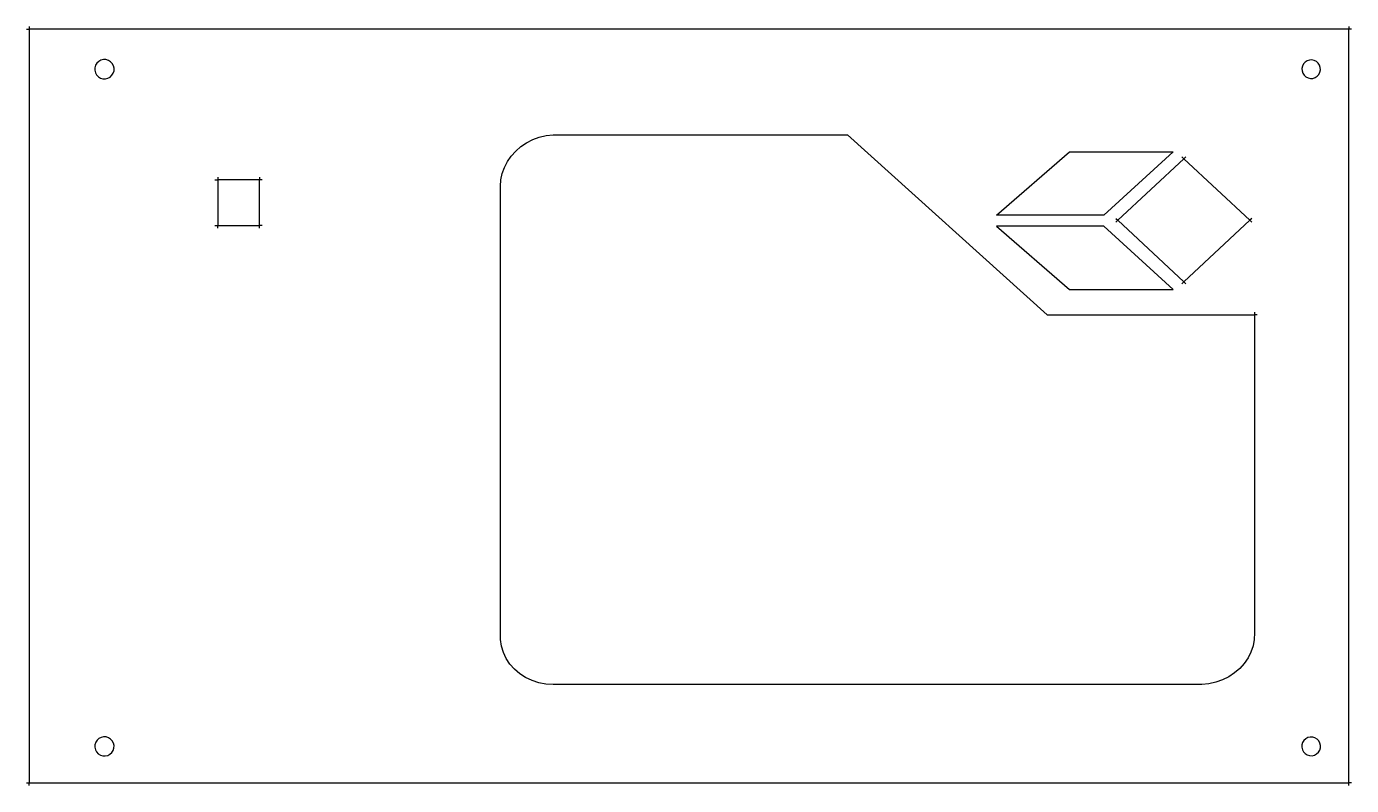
# Model space of a CAD drawing. Extents: x -198 to 198, y -113 to 113.
import ezdxf

# ---------------------------------------------------------------- set-up
doc = ezdxf.new("R2010")
doc.units = 0
doc.header["$MEASUREMENT"] = 0
doc.layers.get('0').update_dxf_attribs({"linetype": 'CONTINUOUS'})

msp = doc.modelspace()

# ---------------------------------------------------------------- linework, layer by layer
for p, q in [((-198, 112.68), (-197.18, 112.68)), ((-197.18, 113.5), (-197.18, 112.68)), ((-197.18, 112.68), (-197.18, -112.68)), ((197.18, 112.68), (-197.18, 112.68)), ((197.18, 113.5), (197.18, 112.68)), ((198, 112.68), (197.18, 112.68)), ((197.18, -112.68), (197.18, 112.68)), ((-176.41, 103.06), (-176.95, 102.54)), ((-175.74, 103.42), (-176.41, 103.06)), ((-175.01, 103.6), (-175.74, 103.42)), ((-174.25, 103.58), (-175.01, 103.6)), ((-173.53, 103.36), (-174.25, 103.58)), ((-172.89, 102.97), (-173.53, 103.36)), ((-172.37, 102.42), (-172.89, 102.97)), ((184.75, 103.22), (184.15, 102.83)), ((185.44, 103.44), (184.75, 103.22)), ((186.16, 103.48), (185.44, 103.44)), ((186.87, 103.33), (186.16, 103.48)), ((187.51, 103), (186.87, 103.33)), ((188.05, 102.52), (187.51, 103)), ((-177.56, 101.17), (-177.58, 100.42)), ((-177.58, 100.42), (-177.41, 99.68)), ((-177.35, 101.89), (-177.56, 101.17)), ((-177.41, 99.68), (-177.04, 99.02)), ((-176.95, 102.54), (-177.35, 101.89)), ((-177.04, 99.02), (-176.52, 98.47)), ((-172.46, 98.9), (-172.06, 99.54)), ((-172.01, 101.76), (-172.37, 102.42)), ((-172.06, 99.54), (-171.85, 100.27)), ((-171.83, 101.02), (-172.01, 101.76)), ((-171.85, 100.27), (-171.83, 101.02)), ((183.33, 101.65), (183.18, 100.94)), ((183.18, 100.94), (183.22, 100.22)), ((183.22, 100.22), (183.44, 99.53)), ((183.66, 102.29), (183.33, 101.65)), ((183.44, 99.53), (183.84, 98.92)), ((184.15, 102.83), (183.66, 102.29)), ((187.74, 98.61), (188.23, 99.15)), ((188.45, 101.91), (188.05, 102.52)), ((188.23, 99.15), (188.55, 99.79)), ((188.67, 101.22), (188.45, 101.91)), ((188.55, 99.79), (188.71, 100.5)), ((188.71, 100.5), (188.67, 101.22)), ((-176.52, 98.47), (-175.88, 98.08)), ((-175.88, 98.08), (-175.16, 97.86)), ((-175.16, 97.86), (-174.4, 97.84)), ((-174.4, 97.84), (-173.67, 98.02)), ((-173.67, 98.02), (-173, 98.38)), ((-173, 98.38), (-172.46, 98.9)), ((183.84, 98.92), (184.37, 98.44)), ((184.37, 98.44), (185.02, 98.11)), ((185.02, 98.11), (185.72, 97.96)), ((185.72, 97.96), (186.45, 97.99)), ((186.45, 97.99), (187.13, 98.22)), ((187.13, 98.22), (187.74, 98.61)), ((-48.56, 78.71), (-46.72, 79.65)), ((-46.72, 79.65), (-44.76, 80.37)), ((-44.76, 80.37), (-42.71, 80.87)), ((-42.71, 80.87), (-40.62, 81.13)), ((-40.62, 81.13), (47.37, 81.13)), ((47.37, 81.13), (107.07, 27.24)), ((-53.14, 74.75), (-51.8, 76.24)), ((-51.8, 76.24), (-50.27, 77.57)), ((-50.27, 77.57), (-48.56, 78.71)), ((91.93, 57.07), (113.77, 75.99)), ((113.77, 75.99), (144.69, 75.99)), ((144.69, 75.99), (123.94, 57.07)), ((-55.81, 69.53), (-55.16, 71.37)), ((-55.16, 71.37), (-54.27, 73.11)), ((-54.27, 73.11), (-53.14, 74.75)), ((147.91, 73.91), (128.2, 55.53)), ((147.31, 74.47), (147.91, 73.91)), ((148.51, 74.47), (147.91, 73.91)), ((167.63, 55.53), (147.91, 73.91)), ((-141.67, 67.61), (-140.84, 67.61)), ((-140.84, 68.43), (-140.84, 67.61)), ((-128.34, 67.61), (-140.84, 67.61)), ((-140.84, 67.61), (-140.84, 53.97)), ((-128.34, 68.43), (-128.34, 67.61)), ((-127.52, 67.61), (-128.34, 67.61)), ((-128.34, 53.97), (-128.34, 67.61)), ((-56.34, 65.71), (-56.21, 67.64)), ((-56.21, 67.64), (-55.81, 69.53)), ((-56.34, -67.88), (-56.34, 65.71)), ((123.94, 57.07), (91.93, 57.07)), ((127.6, 56.09), (128.2, 55.53)), ((127.6, 54.97), (128.2, 55.53)), ((128.2, 55.53), (147.91, 37.14)), ((147.91, 37.14), (167.63, 55.53)), ((168.23, 56.09), (167.63, 55.53)), ((168.23, 54.97), (167.63, 55.53)), ((-141.67, 53.97), (-140.84, 53.97)), ((-140.84, 53.15), (-140.84, 53.97)), ((-140.84, 53.97), (-128.34, 53.97)), ((-127.52, 53.97), (-128.34, 53.97)), ((-128.34, 53.15), (-128.34, 53.97)), ((123.94, 53.8), (91.93, 53.8)), ((91.93, 53.8), (113.77, 34.88)), ((144.69, 34.88), (123.94, 53.8)), ((147.31, 36.58), (147.91, 37.14)), ((148.51, 36.58), (147.91, 37.14)), ((113.77, 34.88), (144.69, 34.88)), ((169.01, 28.07), (169.01, 27.24)), ((107.07, 27.24), (169.01, 27.24)), ((169.01, 27.24), (169.01, -67.88)), ((169.83, 27.24), (169.01, 27.24)), ((-56.35, -69.84), (-56.34, -67.88)), ((-56.06, -71.79), (-56.35, -69.84)), ((168.93, -69.82), (168.57, -71.73)), ((169.01, -67.88), (168.93, -69.82)), ((-55.48, -73.69), (-56.06, -71.79)), ((-54.63, -75.49), (-55.48, -73.69)), ((167.95, -73.59), (167.07, -75.35)), ((168.57, -71.73), (167.95, -73.59)), ((-53.51, -77.18), (-54.63, -75.49)), ((-52.16, -78.71), (-53.51, -77.18)), ((-50.58, -80.05), (-52.16, -78.71)), ((164.6, -78.51), (163.05, -79.84)), ((165.95, -77), (164.6, -78.51)), ((167.07, -75.35), (165.95, -77)), ((-48.82, -81.19), (-50.58, -80.05)), ((-46.91, -82.09), (-48.82, -81.19)), ((-44.88, -82.75), (-46.91, -82.09)), ((-42.77, -83.16), (-44.88, -82.75)), ((-40.62, -83.29), (-42.77, -83.16)), ((155.41, -83.07), (153.29, -83.29)), ((157.47, -82.61), (155.41, -83.07)), ((159.46, -81.91), (157.47, -82.61)), ((161.33, -80.98), (159.46, -81.91)), ((163.05, -79.84), (161.33, -80.98)), ((153.29, -83.29), (-40.62, -83.29)), ((-174.96, -98.93), (-175.69, -99.09)), ((-174.21, -98.96), (-174.96, -98.93)), ((-173.49, -99.19), (-174.21, -98.96)), ((-177.54, -101.3), (-177.57, -102.04)), ((-177.57, -102.04), (-177.41, -102.78)), ((-177.31, -100.58), (-177.54, -101.3)), ((-177.41, -102.78), (-177.06, -103.44)), ((-176.91, -99.95), (-177.31, -100.58)), ((-176.35, -99.44), (-176.91, -99.95)), ((-175.69, -99.09), (-176.35, -99.44)), ((-172.86, -99.59), (-173.49, -99.19)), ((-172.35, -100.14), (-172.86, -99.59)), ((-172.01, -100.81), (-172.35, -100.14)), ((-172.1, -103.01), (-171.88, -102.29)), ((-171.84, -101.54), (-172.01, -100.81)), ((-171.88, -102.29), (-171.84, -101.54)), ((183.19, -101.34), (183.17, -102.07)), ((183.17, -102.07), (183.33, -102.78)), ((183.4, -100.64), (183.19, -101.34)), ((183.33, -102.78), (183.68, -103.42)), ((183.79, -100.02), (183.4, -100.64)), ((184.32, -99.53), (183.79, -100.02)), ((184.96, -99.18), (184.32, -99.53)), ((185.67, -99.02), (184.96, -99.18)), ((186.4, -99.04), (185.67, -99.02)), ((187.09, -99.25), (186.4, -99.04)), ((187.71, -99.64), (187.09, -99.25)), ((188.21, -100.17), (187.71, -99.64)), ((188.1, -103.56), (188.49, -102.94)), ((188.55, -100.81), (188.21, -100.17)), ((188.49, -102.94), (188.7, -102.25)), ((188.72, -101.52), (188.55, -100.81)), ((188.7, -102.25), (188.72, -101.52)), ((-177.06, -103.44), (-176.55, -103.99)), ((-176.55, -103.99), (-175.92, -104.4)), ((-175.92, -104.4), (-175.2, -104.62)), ((-175.2, -104.62), (-174.45, -104.65)), ((-174.45, -104.65), (-173.72, -104.49)), ((-173.72, -104.49), (-173.06, -104.15)), ((-173.06, -104.15), (-172.5, -103.64)), ((-172.5, -103.64), (-172.1, -103.01)), ((183.68, -103.42), (184.17, -103.95)), ((184.17, -103.95), (184.79, -104.33)), ((184.79, -104.33), (185.49, -104.55)), ((185.49, -104.55), (186.22, -104.57)), ((186.22, -104.57), (186.93, -104.4)), ((186.93, -104.4), (187.57, -104.06)), ((187.57, -104.06), (188.1, -103.56)), ((-198, -112.68), (-197.18, -112.68)), ((-197.18, -112.68), (197.18, -112.68)), ((-197.18, -113.5), (-197.18, -112.68)), ((198, -112.68), (197.18, -112.68)), ((197.18, -113.5), (197.18, -112.68))]:
    msp.add_line(p, q)

doc.saveas('drawing.dxf')
